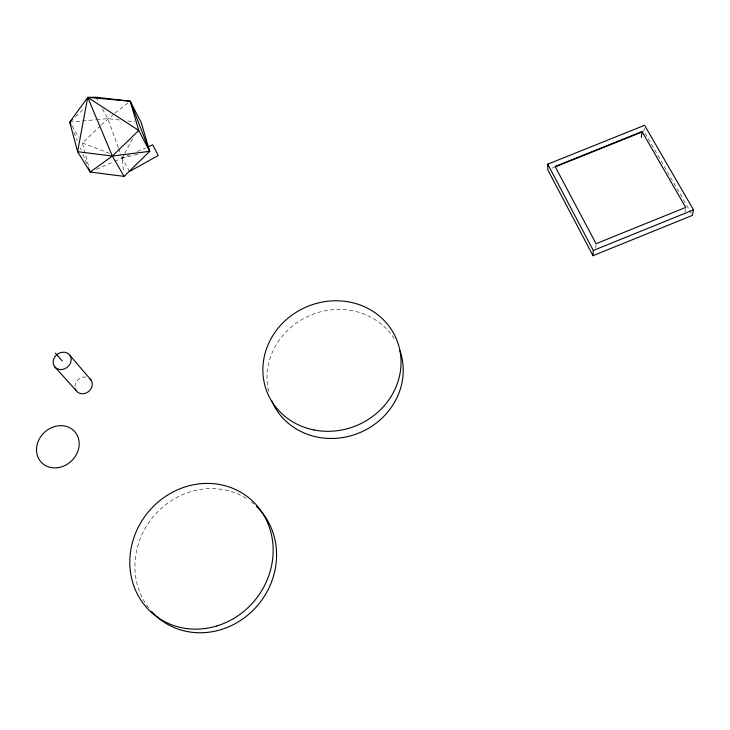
<?xml version="1.0" encoding="UTF-8"?>
<svg xmlns="http://www.w3.org/2000/svg" width="730" height="730" viewBox="0 0 730 730"><rect width="100%" height="100%" fill="white"/><g stroke="black" fill="none" stroke-linecap="round" stroke-linejoin="round"><path stroke-width="0.55" stroke-dasharray="3.65 2.74" d="M595.799 247.908L595.999 244.76M643.924 131.245L644.261 128.27M684.868 211.828L685.47 208.515M124.219 154.203L122.093 158.154L123.616 172.097M124.757 153.218L132.732 138.39M100.466 125.697L82.408 143.007L88.731 166.659M101.287 124.903L114.108 113.734M75.519 116.681L82.919 109.646M114.993 113.031L130.186 101.196M96.351 169.351L113.853 161.741M114.884 161.293L129.246 155.052M137.413 151.493L145.58 147.944M552.017 168.165L554.134 167.316M137.559 154.331L122.093 158.154L118.963 156.959M69.77 122.147L95.53 119.757M96.652 119.647L107.848 118.607L120.094 120.067M127.878 120.997L134.557 121.791M109.564 153.373L82.408 143.007L81.258 141.118M72.069 125.943L78.959 137.322M645.055 133.198L689.047 209.51M689.604 210.486L691.301 213.425M129.593 171.422L122.093 158.154L120.55 153.884M95.977 97.227L98.678 102.09M102.456 108.889L107.848 118.607L118.242 147.469M74.022 132.541L77.416 140.853M80.391 148.126L81.249 150.207M82.946 154.368L87.189 164.761M118.634 148.537L120.167 152.807M74.934 386.59A9.125 7.911 -38.5 0 1 85.748 377.009M268.585 391.371A68.903 63.683 -23.1 0 1 311.573 314.785A68.903 63.683 -23.1 0 1 395.249 340.454M148.637 607.853A74.332 68.492 -51.2 0 1 155.289 514.331A74.332 68.492 -51.2 0 1 246.859 498.818M251.385 502.012A74.332 68.492 -51.2 0 1 253.958 504.12"/><path stroke-width="1.09" d="M592.988 255.682L593.289 250.472L547.746 164.186L644.599 125.295L693.5 209.866L692.423 215.377L592.988 255.682L547.792 169.862L547.746 164.186M641.369 137.495L642.026 131.573L555.101 166.495L596.063 243.701L685.671 207.411L642.026 131.573M124.082 176.386L149.705 151.329L141.237 122.585L130.186 101.196L95.977 97.227L87.719 97.382L69.77 122.147L77.59 151.694L90.164 172.034L124.082 176.386L112.347 156.047L87.719 97.382L130.186 101.196L149.705 151.329L112.347 156.047L77.59 151.694L87.719 97.382L138.746 130.451L149.705 151.329M72.233 119.802L69.77 122.147L71.047 125.259M129.593 171.422L158.246 155.517L152.734 144.841L147.624 147.058M593.289 250.472L693.5 209.866M555.192 166.896L642.875 131.674M54.33 366.323L76.139 390.577M55.361 353.11L62.16 360.866M69.98 355.419A9.545 8.176 -37.7 0 1 62.223 369.49A9.545 8.176 -37.7 0 1 54.294 357.755A9.545 8.176 -37.7 0 1 69.98 355.419L91.058 380.093M88.467 167.873L90.164 172.034L112.347 156.047L138.746 130.451L130.186 101.196M89.662 378.578A9.125 7.911 -38.5 0 1 88.029 391.919A9.125 7.911 -38.5 0 1 75.254 388.698M399.903 350.537A68.903 63.683 -23.1 0 1 358.12 433.346A68.903 63.683 -23.1 0 1 271.706 400.889M256.422 506.346A74.332 68.492 -51.2 0 1 253.328 610.052A74.332 68.492 -51.2 0 1 151.521 611.339M58.035 467.665A22.685 19.683 -43 0 0 76.221 433.584A22.685 19.683 -43 0 0 39.265 439.068A22.685 19.683 -43 0 0 58.035 467.665M314.082 429.97A69.897 64.404 -22.9 0 0 398.69 345.482A69.897 64.404 -22.9 0 0 283.094 322.687A69.897 64.404 -22.9 0 0 314.082 429.97M216.91 625.92A75.227 69.204 -50.7 0 0 254.405 502.897A75.227 69.204 -50.7 0 0 133.143 540.017A75.227 69.204 -50.7 0 0 216.91 625.92"/></g></svg>
